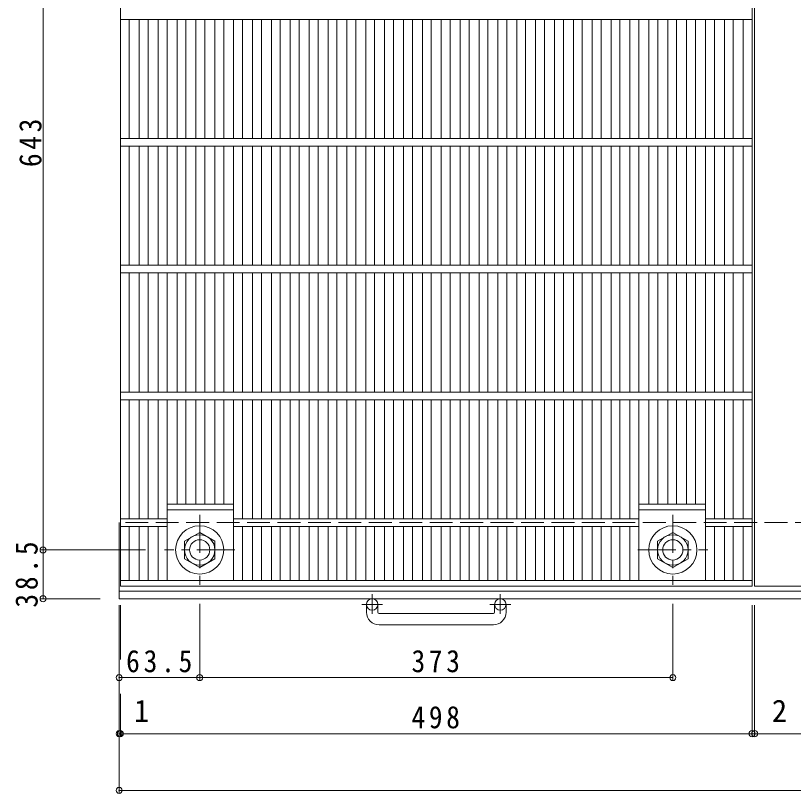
# Model space of a CAD drawing. Units: millimetres, scale not verified. Extents: x -1006 to 1052, y -826 to 807.
# Drawn here: x -845 to -232, y -268 to 345 of the extents above; entities that cross this region are included whole.
import ezdxf
from ezdxf.enums import TextEntityAlignment as Align

# ---------------------------------------------------------------- set-up
doc = ezdxf.new("R2010")
doc.units = ezdxf.units.MM
doc.header["$LTSCALE"] = 6
doc.header["$PDMODE"] = 32
doc.header["$PDSIZE"] = 4.8
doc.linetypes.add('CHAIN1', pattern=[8, 5, -1, 1, -1])
doc.linetypes.add('DASHED3', pattern=[4, 3, -1])
for name, color, linetype, lineweight in [('0-1_躯体', 2, 'Continuous', 9), ('0-2_仕上', 3, 'Continuous', 9), ('0-4_その他', 7, 'Continuous', 9)]:
    doc.layers.add(name, color=color, linetype=linetype, lineweight=lineweight)
doc.styles.add('ＭＳ ゴシック', font='')
doc.styles.get('ＭＳ ゴシック').set_extended_font_data('MS Gothic')

msp = doc.modelspace()

# ---------------------------------------------------------------- linework, layer by layer
at = {"layer": '0-1_躯体', "linetype": 'CHAIN1'}
for p, q in [((-699.787, -48.434), (-699.787, -103.707)), ((-326.786, -48.434), (-326.786, -103.707)), ((-672.15, -76.071), (-727.423, -76.071)), ((-354.423, -76.071), (-299.149, -76.071)), ((-563.787, -110.964), (-563.787, -126.56)), ((-462.786, -110.964), (-462.786, -126.56)), ((-462.786, -110.964), (-462.786, -126.56)), ((-555.624, -119.071), (-572.03, -119.071)), ((-454.623, -119.071), (-471.03, -119.071))]:
    msp.add_line(p, q, dxfattribs=at)
at = {"layer": '0-1_躯体'}
for p, q in [((-763.286, -114.57), (-763.286, -54.57)), ((149.869, -108.57), (-763.286, -108.57)), ((147.602, -114.57), (-763.286, -114.57)), ((-568.287, -125.171), (-568.287, -119.071)), ((-568.286, -125.171), (-568.286, -119.071)), ((-559.287, -125.171), (-559.287, -119.071)), ((-467.286, -125.171), (-467.286, -119.071)), ((-458.287, -125.171), (-458.287, -119.071)), ((-558.286, -126.171), (-468.286, -126.171)), ((-468.286, -135.17), (-558.286, -135.17))]:
    msp.add_line(p, q, dxfattribs=at)
at = {"layer": '0-1_躯体', "linetype": 'DASHED3'}
msp.add_line((147.602, -54.57), (-763.286, -54.57), dxfattribs=at)
at = {"layer": '0-1_躯体'}
for points in [[(-711.787, -82.998), (-711.787, -69.142), (-699.787, -62.214), (-687.787, -69.142), (-687.787, -82.998), (-699.787, -89.927)], [(-314.786, -82.998), (-314.786, -69.142), (-326.786, -62.214), (-338.786, -69.142), (-338.786, -82.998), (-326.786, -89.927)]]:
    msp.add_lwpolyline(points, close=True, dxfattribs=at)
for centre, radius in [((-699.787, -76.071), 19), ((-326.786, -76.071), 19), ((-699.787, -76.071), 12), ((-326.786, -76.071), 12), ((-699.787, -76.071), 8), ((-326.786, -76.071), 8), ((-563.787, -119.071), 4.5), ((-462.786, -119.071), 4.5), ((-462.786, -119.071), 4.5)]:
    msp.add_circle(centre, radius, dxfattribs=at)
for centre, radius, start, end in [((-558.286, -125.171), 10, 180, 270), ((-558.286, -125.171), 10, 180, 270), ((-558.286, -125.171), 1, 180, 270), ((-558.286, -125.171), 1, 180, 270), ((-468.286, -125.171), 10, 270, 0), ((-468.286, -125.171), 1, 270, 0)]:
    msp.add_arc(centre, radius, start, end, dxfattribs=at)
at = {"layer": '0-2_仕上'}
for p, q in [((-262.286, -104.57), (-262.286, 595.43)), ((-762.286, 342.43), (-264.287, 342.43)), ((-755.286, 248.431), (-755.286, 342.43)), ((-747.407, 248.431), (-747.407, 342.43)), ((-740.407, 248.431), (-740.407, 342.43)), ((-732.529, 248.431), (-732.529, 342.43)), ((-725.529, 248.431), (-725.529, 342.43)), ((-717.65, 248.431), (-717.65, 342.43)), ((-710.65, 248.431), (-710.65, 342.43)), ((-702.771, 248.431), (-702.771, 342.43)), ((-695.771, 248.431), (-695.771, 342.43)), ((-687.892, 248.431), (-687.892, 342.43)), ((-680.892, 248.431), (-680.892, 342.43)), ((-673.013, 248.431), (-673.013, 342.43)), ((-666.014, 248.431), (-666.014, 342.43)), ((-658.135, 248.431), (-658.135, 342.43)), ((-651.135, 248.431), (-651.135, 342.43)), ((-643.256, 248.431), (-643.256, 342.43)), ((-636.256, 248.431), (-636.256, 342.43)), ((-628.377, 248.431), (-628.377, 342.43)), ((-621.377, 248.431), (-621.377, 342.43)), ((-613.498, 248.431), (-613.498, 342.43)), ((-606.498, 248.431), (-606.498, 342.43)), ((-598.619, 248.431), (-598.619, 342.43)), ((-591.619, 248.431), (-591.619, 342.43)), ((-583.74, 248.431), (-583.74, 342.43)), ((-576.741, 248.431), (-576.741, 342.43)), ((-568.862, 248.431), (-568.862, 342.43)), ((-561.862, 248.431), (-561.862, 342.43)), ((-553.983, 248.431), (-553.983, 342.43)), ((-546.983, 248.431), (-546.983, 342.43)), ((-539.104, 248.431), (-539.104, 342.43)), ((-532.104, 248.431), (-532.104, 342.43)), ((-524.225, 248.431), (-524.225, 342.43)), ((-517.225, 248.431), (-517.225, 342.43)), ((-509.347, 248.431), (-509.347, 342.43)), ((-502.347, 248.431), (-502.347, 342.43)), ((-494.468, 248.431), (-494.468, 342.43)), ((-487.468, 248.431), (-487.468, 342.43)), ((-479.589, 248.431), (-479.589, 342.43)), ((-472.589, 248.431), (-472.589, 342.43)), ((-464.711, 248.431), (-464.711, 342.43)), ((-457.711, 248.431), (-457.711, 342.43)), ((-449.832, 248.431), (-449.832, 342.43)), ((-442.832, 248.431), (-442.832, 342.43)), ((-434.953, 248.431), (-434.953, 342.43)), ((-427.953, 248.431), (-427.953, 342.43)), ((-420.074, 248.431), (-420.074, 342.43)), ((-413.074, 248.431), (-413.074, 342.43)), ((-405.196, 248.431), (-405.196, 342.43)), ((-398.195, 248.431), (-398.195, 342.43)), ((-390.316, 248.431), (-390.316, 342.43)), ((-383.317, 248.431), (-383.317, 342.43)), ((-375.438, 248.431), (-375.438, 342.43)), ((-368.437, 248.431), (-368.437, 342.43)), ((-360.558, 248.431), (-360.558, 342.43)), ((-353.559, 248.431), (-353.559, 342.43)), ((-345.68, 248.431), (-345.68, 342.43)), ((-338.68, 248.431), (-338.68, 342.43)), ((-330.801, 248.431), (-330.801, 342.43)), ((-323.801, 248.431), (-323.801, 342.43)), ((-315.922, 248.431), (-315.922, 342.43)), ((-308.922, 248.431), (-308.922, 342.43)), ((-301.043, 248.431), (-301.043, 342.43)), ((-294.044, 248.431), (-294.044, 342.43)), ((-286.165, 248.431), (-286.165, 342.43)), ((-279.165, 248.431), (-279.165, 342.43)), ((-271.286, 342.43), (-271.286, 248.431)), ((-762.286, 248.431), (-264.287, 248.431)), ((-762.286, 242.43), (-264.287, 242.43)), ((-755.286, 148.431), (-755.286, 242.43)), ((-747.407, 148.431), (-747.407, 242.43)), ((-740.407, 148.431), (-740.407, 242.43)), ((-732.529, 148.431), (-732.529, 242.43)), ((-725.529, 148.431), (-725.529, 242.43)), ((-717.65, 148.431), (-717.65, 242.43)), ((-710.65, 148.431), (-710.65, 242.43)), ((-702.771, 148.431), (-702.771, 242.43)), ((-695.771, 148.431), (-695.771, 242.43)), ((-687.892, 148.431), (-687.892, 242.43)), ((-680.892, 148.431), (-680.892, 242.43)), ((-673.013, 148.431), (-673.013, 242.43)), ((-666.014, 148.431), (-666.014, 242.43)), ((-658.135, 148.431), (-658.135, 242.43)), ((-651.135, 148.431), (-651.135, 242.43)), ((-643.256, 148.431), (-643.256, 242.43)), ((-636.256, 148.431), (-636.256, 242.43)), ((-628.377, 148.431), (-628.377, 242.43)), ((-621.377, 148.431), (-621.377, 242.43)), ((-613.498, 148.431), (-613.498, 242.43)), ((-606.498, 148.431), (-606.498, 242.43)), ((-598.619, 148.431), (-598.619, 242.43)), ((-591.619, 148.431), (-591.619, 242.43)), ((-583.74, 148.431), (-583.74, 242.43)), ((-576.741, 148.431), (-576.741, 242.43)), ((-568.862, 148.431), (-568.862, 242.43)), ((-561.862, 148.431), (-561.862, 242.43)), ((-553.983, 148.431), (-553.983, 242.43)), ((-546.983, 148.431), (-546.983, 242.43)), ((-539.104, 148.431), (-539.104, 242.43)), ((-532.104, 148.431), (-532.104, 242.43)), ((-524.225, 148.431), (-524.225, 242.43)), ((-517.225, 148.431), (-517.225, 242.43)), ((-509.347, 148.431), (-509.347, 242.43)), ((-502.347, 148.431), (-502.347, 242.43)), ((-494.468, 148.431), (-494.468, 242.43)), ((-487.468, 148.431), (-487.468, 242.43)), ((-479.589, 148.431), (-479.589, 242.43)), ((-472.589, 148.431), (-472.589, 242.43)), ((-464.711, 148.431), (-464.711, 242.43)), ((-457.711, 148.431), (-457.711, 242.43)), ((-449.832, 148.431), (-449.832, 242.43)), ((-442.832, 148.431), (-442.832, 242.43)), ((-434.953, 148.431), (-434.953, 242.43)), ((-427.953, 148.431), (-427.953, 242.43)), ((-420.074, 148.431), (-420.074, 242.43)), ((-413.074, 148.431), (-413.074, 242.43)), ((-405.196, 148.431), (-405.196, 242.43)), ((-398.195, 148.431), (-398.195, 242.43)), ((-390.316, 148.431), (-390.316, 242.43)), ((-383.317, 148.431), (-383.317, 242.43)), ((-375.438, 148.431), (-375.438, 242.43)), ((-368.437, 148.431), (-368.437, 242.43)), ((-360.558, 148.431), (-360.558, 242.43)), ((-353.559, 148.431), (-353.559, 242.43)), ((-345.68, 148.431), (-345.68, 242.43)), ((-338.68, 148.431), (-338.68, 242.43)), ((-330.801, 148.431), (-330.801, 242.43)), ((-323.801, 148.431), (-323.801, 242.43)), ((-315.922, 148.431), (-315.922, 242.43)), ((-308.922, 148.431), (-308.922, 242.43)), ((-301.043, 148.431), (-301.043, 242.43)), ((-294.044, 148.431), (-294.044, 242.43)), ((-286.165, 148.431), (-286.165, 242.43)), ((-279.165, 148.431), (-279.165, 242.43)), ((-271.286, 242.43), (-271.286, 148.431)), ((-762.286, 148.431), (-264.287, 148.431)), ((-762.286, 142.43), (-264.287, 142.43)), ((-755.286, 48.431), (-755.286, 142.43)), ((-747.407, 48.431), (-747.407, 142.43)), ((-740.407, 48.431), (-740.407, 142.43)), ((-732.529, 48.431), (-732.529, 142.43)), ((-725.529, 48.431), (-725.529, 142.43)), ((-717.65, 48.431), (-717.65, 142.43)), ((-710.65, 48.431), (-710.65, 142.43)), ((-702.771, 48.431), (-702.771, 142.43)), ((-695.771, 48.431), (-695.771, 142.43)), ((-687.892, 48.431), (-687.892, 142.43)), ((-680.892, 48.431), (-680.892, 142.43)), ((-673.013, 48.431), (-673.013, 142.43)), ((-666.014, 48.431), (-666.014, 142.43)), ((-658.135, 48.431), (-658.135, 142.43)), ((-651.135, 48.431), (-651.135, 142.43)), ((-643.256, 48.431), (-643.256, 142.43)), ((-636.256, 48.431), (-636.256, 142.43)), ((-628.377, 48.431), (-628.377, 142.43)), ((-621.377, 48.431), (-621.377, 142.43)), ((-613.498, 48.431), (-613.498, 142.43)), ((-606.498, 48.431), (-606.498, 142.43)), ((-598.619, 48.431), (-598.619, 142.43)), ((-591.619, 48.431), (-591.619, 142.43)), ((-583.74, 48.431), (-583.74, 142.43)), ((-576.741, 48.431), (-576.741, 142.43)), ((-568.862, 48.431), (-568.862, 142.43)), ((-561.862, 48.431), (-561.862, 142.43)), ((-553.983, 48.431), (-553.983, 142.43)), ((-546.983, 48.431), (-546.983, 142.43)), ((-539.104, 48.431), (-539.104, 142.43)), ((-532.104, 48.431), (-532.104, 142.43)), ((-524.225, 48.431), (-524.225, 142.43)), ((-517.225, 48.431), (-517.225, 142.43)), ((-509.347, 48.431), (-509.347, 142.43)), ((-502.347, 48.431), (-502.347, 142.43)), ((-494.468, 48.431), (-494.468, 142.43)), ((-487.468, 48.431), (-487.468, 142.43)), ((-479.589, 48.431), (-479.589, 142.43)), ((-472.589, 48.431), (-472.589, 142.43)), ((-464.711, 48.431), (-464.711, 142.43)), ((-457.711, 48.431), (-457.711, 142.43)), ((-449.832, 48.431), (-449.832, 142.43)), ((-442.832, 48.431), (-442.832, 142.43)), ((-434.953, 48.431), (-434.953, 142.43)), ((-427.953, 48.431), (-427.953, 142.43)), ((-420.074, 48.431), (-420.074, 142.43)), ((-413.074, 48.431), (-413.074, 142.43)), ((-405.196, 48.431), (-405.196, 142.43)), ((-398.195, 48.431), (-398.195, 142.43)), ((-390.316, 48.431), (-390.316, 142.43)), ((-383.317, 48.431), (-383.317, 142.43)), ((-375.438, 48.431), (-375.438, 142.43)), ((-368.437, 48.431), (-368.437, 142.43)), ((-360.558, 48.431), (-360.558, 142.43)), ((-353.559, 48.431), (-353.559, 142.43)), ((-345.68, 48.431), (-345.68, 142.43)), ((-338.68, 48.431), (-338.68, 142.43)), ((-330.801, 48.431), (-330.801, 142.43)), ((-323.801, 48.431), (-323.801, 142.43)), ((-315.922, 48.431), (-315.922, 142.43)), ((-308.922, 48.431), (-308.922, 142.43)), ((-301.043, 48.431), (-301.043, 142.43)), ((-294.044, 48.431), (-294.044, 142.43)), ((-286.165, 48.431), (-286.165, 142.43)), ((-279.165, 48.431), (-279.165, 142.43)), ((-271.286, 142.43), (-271.286, 48.431)), ((-762.286, 48.431), (-264.287, 48.431)), ((-762.286, 42.43), (-264.287, 42.43)), ((-755.286, -51.569), (-755.286, 42.43)), ((-747.407, -51.569), (-747.407, 42.43)), ((-740.407, -51.569), (-740.407, 42.43)), ((-732.529, -51.569), (-732.529, 42.43)), ((-725.529, -100.071), (-725.529, 42.43)), ((-717.65, -40.071), (-717.65, 42.43)), ((-710.65, -40.071), (-710.65, 42.43)), ((-702.771, -40.071), (-702.771, 42.43)), ((-695.771, -40.071), (-695.771, 42.43)), ((-687.892, -40.071), (-687.892, 42.43)), ((-680.892, -40.071), (-680.892, 42.43)), ((-673.013, -100.071), (-673.013, 42.43)), ((-666.014, -51.569), (-666.014, 42.43)), ((-658.135, -51.569), (-658.135, 42.43)), ((-651.135, -51.569), (-651.135, 42.43)), ((-643.256, -51.569), (-643.256, 42.43)), ((-636.256, -51.569), (-636.256, 42.43)), ((-628.377, -51.569), (-628.377, 42.43)), ((-621.377, -51.569), (-621.377, 42.43)), ((-613.498, -51.569), (-613.498, 42.43)), ((-606.498, -51.569), (-606.498, 42.43)), ((-598.619, -51.569), (-598.619, 42.43)), ((-591.619, -51.569), (-591.619, 42.43)), ((-583.74, -51.569), (-583.74, 42.43)), ((-576.741, -51.569), (-576.741, 42.43)), ((-568.862, -51.569), (-568.862, 42.43)), ((-561.862, -51.569), (-561.862, 42.43)), ((-553.983, -51.569), (-553.983, 42.43)), ((-546.983, -51.569), (-546.983, 42.43)), ((-539.104, -51.569), (-539.104, 42.43)), ((-532.104, -51.569), (-532.104, 42.43)), ((-524.225, -51.569), (-524.225, 42.43)), ((-517.225, -51.569), (-517.225, 42.43)), ((-509.347, -51.569), (-509.347, 42.43)), ((-502.347, -51.569), (-502.347, 42.43)), ((-494.468, -51.569), (-494.468, 42.43)), ((-487.468, -51.569), (-487.468, 42.43)), ((-479.589, -51.569), (-479.589, 42.43)), ((-472.589, -51.569), (-472.589, 42.43)), ((-464.711, -51.569), (-464.711, 42.43)), ((-457.711, -51.569), (-457.711, 42.43)), ((-449.832, -51.569), (-449.832, 42.43)), ((-442.832, -51.569), (-442.832, 42.43)), ((-434.953, -51.569), (-434.953, 42.43)), ((-427.953, -51.569), (-427.953, 42.43)), ((-420.074, -51.569), (-420.074, 42.43)), ((-413.074, -51.569), (-413.074, 42.43)), ((-405.196, -51.569), (-405.196, 42.43)), ((-398.195, -51.569), (-398.195, 42.43)), ((-390.316, -51.569), (-390.316, 42.43)), ((-383.317, -51.569), (-383.317, 42.43)), ((-375.438, -51.569), (-375.438, 42.43)), ((-368.437, -51.569), (-368.437, 42.43)), ((-360.558, -51.569), (-360.558, 42.43)), ((-353.559, -100.071), (-353.559, 42.43)), ((-345.68, -40.071), (-345.68, 42.43)), ((-338.68, -40.071), (-338.68, 42.43)), ((-330.801, -40.071), (-330.801, 42.43)), ((-323.801, -40.071), (-323.801, 42.43)), ((-315.922, -40.071), (-315.922, 42.43)), ((-308.922, -40.071), (-308.922, 42.43)), ((-301.043, -100.071), (-301.043, 42.43)), ((-294.044, -51.569), (-294.044, 42.43)), ((-286.165, -51.569), (-286.165, 42.43)), ((-279.165, -51.569), (-279.165, 42.43)), ((-271.286, 42.43), (-271.286, -51.569)), ((-725.529, -40.071), (-673.013, -40.071)), ((-353.558, -40.071), (-301.043, -40.071)), ((-725.529, -44.571), (-673.013, -44.571)), ((-353.558, -44.571), (-301.043, -44.571)), ((-762.286, -51.569), (-725.529, -51.569)), ((-673.013, -51.569), (-353.559, -51.569)), ((-301.043, -51.569), (-264.287, -51.569)), ((-762.286, -57.569), (-725.529, -57.569)), ((-755.286, -100.07), (-755.286, -57.569)), ((-747.407, -100.07), (-747.407, -57.569)), ((-740.407, -100.07), (-740.407, -57.569)), ((-732.529, -100.07), (-732.529, -57.569)), ((-673.013, -57.569), (-353.559, -57.569)), ((-666.014, -100.07), (-666.014, -57.569)), ((-658.135, -100.07), (-658.135, -57.569)), ((-651.135, -100.07), (-651.135, -57.569)), ((-643.256, -100.07), (-643.256, -57.569)), ((-636.256, -100.07), (-636.256, -57.569)), ((-628.377, -100.07), (-628.377, -57.569)), ((-621.377, -100.07), (-621.377, -57.569)), ((-613.498, -100.07), (-613.498, -57.569)), ((-606.498, -100.07), (-606.498, -57.569)), ((-598.619, -100.07), (-598.619, -57.569)), ((-591.619, -100.07), (-591.619, -57.569)), ((-583.74, -100.07), (-583.74, -57.569)), ((-576.741, -100.07), (-576.741, -57.569)), ((-568.862, -100.07), (-568.862, -57.569)), ((-561.862, -100.07), (-561.862, -57.569)), ((-553.983, -100.07), (-553.983, -57.569)), ((-546.983, -100.07), (-546.983, -57.569)), ((-539.104, -100.07), (-539.104, -57.569)), ((-532.104, -100.07), (-532.104, -57.569)), ((-524.225, -100.07), (-524.225, -57.569)), ((-517.225, -100.07), (-517.225, -57.569)), ((-509.347, -100.07), (-509.347, -57.569)), ((-502.347, -100.07), (-502.347, -57.569)), ((-494.468, -100.07), (-494.468, -57.569)), ((-487.468, -100.07), (-487.468, -57.569)), ((-479.589, -100.07), (-479.589, -57.569)), ((-472.589, -100.07), (-472.589, -57.569)), ((-464.711, -100.07), (-464.711, -57.569)), ((-457.711, -100.07), (-457.711, -57.569)), ((-449.832, -100.07), (-449.832, -57.569)), ((-442.832, -100.07), (-442.832, -57.569)), ((-434.953, -100.07), (-434.953, -57.569)), ((-427.953, -100.07), (-427.953, -57.569)), ((-420.074, -100.07), (-420.074, -57.569)), ((-413.074, -100.07), (-413.074, -57.569)), ((-405.196, -100.07), (-405.196, -57.569)), ((-398.195, -100.07), (-398.195, -57.569)), ((-390.316, -100.07), (-390.316, -57.569)), ((-383.317, -100.07), (-383.317, -57.569)), ((-375.438, -100.07), (-375.438, -57.569)), ((-368.437, -100.07), (-368.437, -57.569)), ((-360.558, -100.07), (-360.558, -57.569)), ((-301.043, -57.569), (-264.287, -57.569)), ((-294.044, -100.07), (-294.044, -57.569)), ((-286.165, -100.07), (-286.165, -57.569)), ((-279.165, -100.07), (-279.165, -57.569)), ((-271.286, -57.569), (-271.286, -100.07)), ((-264.287, -100.07), (-762.286, -100.07)), ((-353.558, -100.071), (-301.043, -100.071)), ((-262.286, -104.57), (151.085, -104.57))]:
    msp.add_line(p, q, dxfattribs=at)
msp.add_lwpolyline([(-762.286, -104.57), (-762.286, 595.43), (-264.287, 595.43), (-264.287, -104.57)], close=True, dxfattribs=at)
at = {"layer": '0-4_その他'}
for p, q in [((-823.286, -114.57), (-823.286, 605.429)), ((-742.406, -76.071), (-825.086, -76.071)), ((-778.286, -114.57), (-825.086, -114.57)), ((-763.286, -119.57), (-763.286, -267.56)), ((-762.286, -119.57), (-762.286, -162.582)), ((-699.787, -118.707), (-699.787, -178.603)), ((-326.786, -118.707), (-326.786, -178.603)), ((-264.285, -119.57), (-264.285, -222.84)), ((-262.286, -119.57), (-262.286, -222.84)), ((-763.286, -176.803), (-326.786, -176.803)), ((-762.286, -189.701), (-762.286, -222.84)), ((-763.286, -221.04), (147.602, -221.04)), ((-763.286, -265.76), (147.602, -265.76))]:
    msp.add_line(p, q, dxfattribs=at)
for p in [(-823.286, -76.071), (-823.286, -114.57), (-763.286, -176.803), (-699.787, -176.803), (-326.786, -176.803), (-763.286, -221.04), (-762.286, -221.04), (-264.285, -221.04), (-262.286, -221.04), (-763.286, -265.76)]:
    msp.add_point(p, dxfattribs=at)

# ---------------------------------------------------------------- texts
at = {"layer": '0-4_その他', "color": 2, "style": 'ＭＳ ゴシック'}
for s, p in [('1', (-751.587, -217.04)), ('2', (-248.67, -217.04))]:
    msp.add_text(s, height=17.6, dxfattribs=at).set_placement(p, align=Align.BOTTOM_LEFT)
at = {"layer": '0-4_その他', "color": 2, "char_height": 17.6, "attachment_point": 7, "rotation": 90, "style": 'ＭＳ ゴシック'}
for s, insert in [('\\T1.27;\\W0.9;643', (-824.286, 225.929)), ('\\T1.28;\\W0.9;38.5', (-827.286, -121.57))]:
    msp.add_mtext(s, dxfattribs=dict(at, insert=insert))
at = {"layer": '0-4_その他', "color": 2, "char_height": 17.6, "attachment_point": 7, "style": 'ＭＳ ゴシック'}
for s, insert in [('\\T1.28;\\W0.9;63.5', (-757.786, -172.803)), ('\\T1.27;\\W0.9;373', (-532.786, -172.803)), ('\\T1.27;\\W0.9;498', (-532.786, -217.04))]:
    msp.add_mtext(s, dxfattribs=dict(at, insert=insert))

doc.saveas('drawing.dxf')
